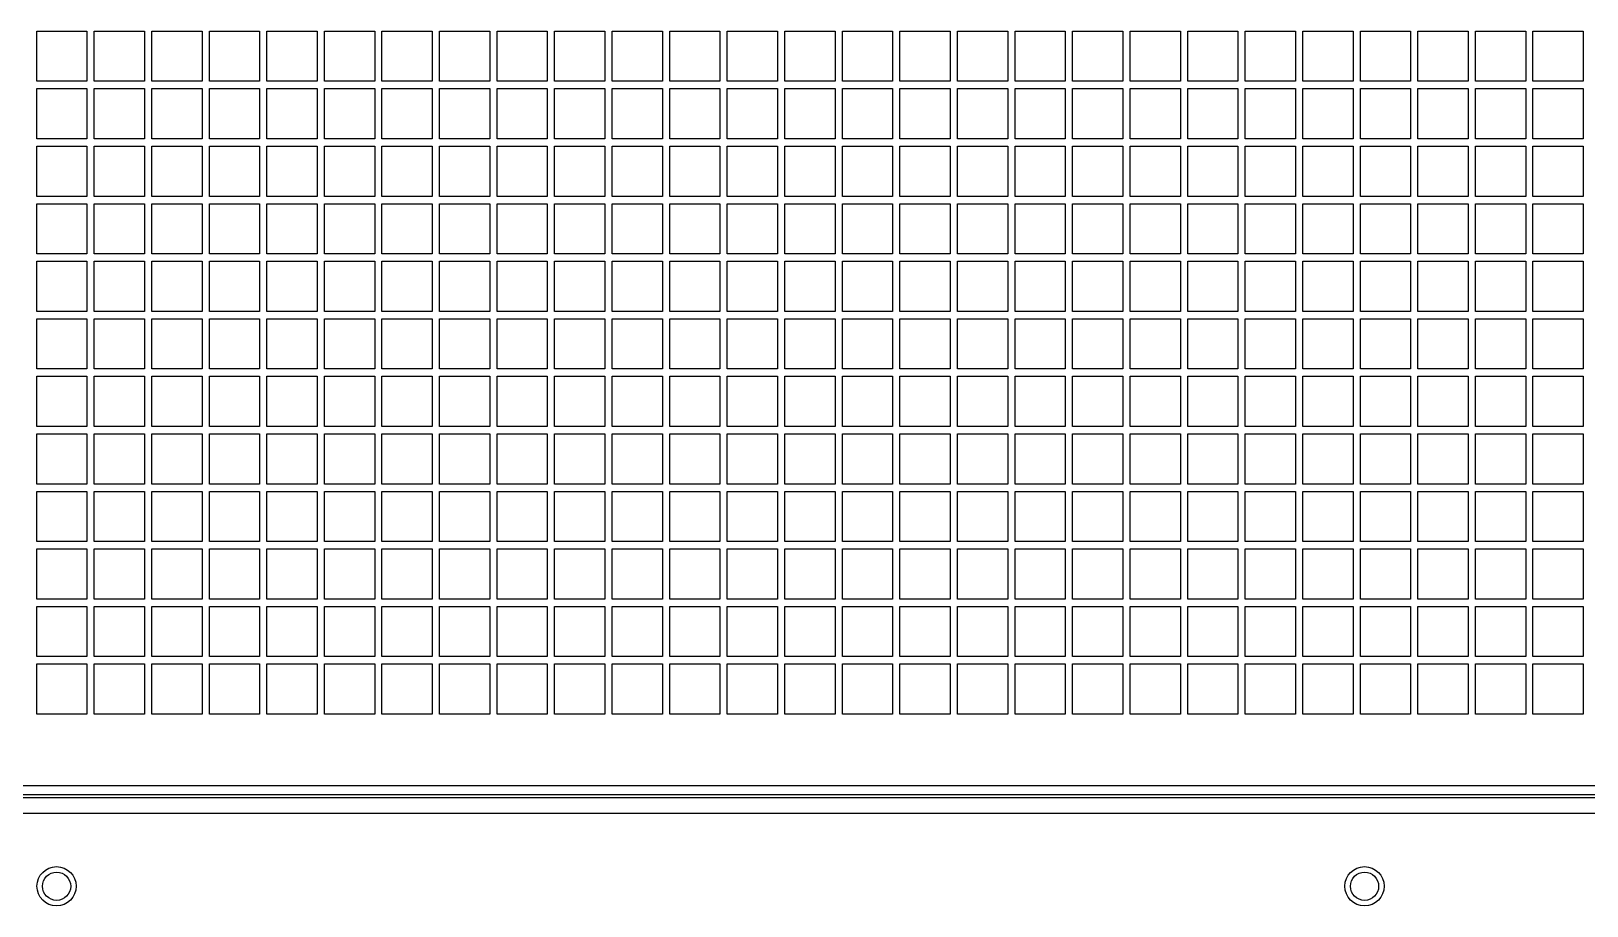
# Model space of a CAD drawing. Header units: millimetres. Extents: x 0 to 191, y 0 to 126.
# Drawn here: x 131.19 to 160.93, y 56.43 to 73.15 of the extents above; entities that cross this region are included whole.
import ezdxf

# ---------------------------------------------------------------- set-up
doc = ezdxf.new("R2010")
doc.units = ezdxf.units.MM
for name, color, linetype in [('4212-12598_2_0', 7, 'Continuous'), ('4212-12607_0', 7, 'Continuous'), ('4212-12608_0', 7, 'Continuous')]:
    doc.layers.add(name, color=color, linetype=linetype)

msp = doc.modelspace()

# ---------------------------------------------------------------- linework, layer by layer
at = {"layer": '4212-12598_2_0', "color": 7, "linetype": 'Continuous'}
for centre in [(131.68, 56.8), (156.68, 56.8)]:
    msp.add_circle(centre, 0.27, dxfattribs=at)
at = {"layer": '4212-12607_0', "color": 7, "linetype": 'Continuous'}
for p, q in [((121.13, 58.5), (189.48, 58.5)), ((123.23, 58.2), (187.63, 58.2))]:
    msp.add_line(p, q, dxfattribs=at)
for centre in [(131.68, 56.8), (156.68, 56.8)]:
    msp.add_circle(centre, 0.375, dxfattribs=at)
at = {"layer": '4212-12608_0', "color": 7, "linetype": 'Continuous'}
for p, q in [((131.3, 72.19), (131.3, 73.15)), ((131.3, 73.15), (132.26, 73.15)), ((132.26, 73.15), (132.26, 72.19)), ((132.4, 72.19), (132.4, 73.15)), ((132.4, 73.15), (133.36, 73.15)), ((133.36, 73.15), (133.36, 72.19)), ((133.5, 72.19), (133.5, 73.15)), ((133.5, 73.15), (134.46, 73.15)), ((134.46, 73.15), (134.46, 72.19)), ((134.6, 72.19), (134.6, 73.15)), ((134.6, 73.15), (135.56, 73.15)), ((135.56, 73.15), (135.56, 72.19)), ((135.7, 72.19), (135.7, 73.15)), ((135.7, 73.15), (136.66, 73.15)), ((136.66, 73.15), (136.66, 72.19)), ((136.8, 72.19), (136.8, 73.15)), ((136.8, 73.15), (137.76, 73.15)), ((137.76, 73.15), (137.76, 72.19)), ((137.9, 72.19), (137.9, 73.15)), ((137.9, 73.15), (138.86, 73.15)), ((138.86, 73.15), (138.86, 72.19)), ((139, 72.19), (139, 73.15)), ((139, 73.15), (139.96, 73.15)), ((139.96, 73.15), (139.96, 72.19)), ((140.1, 72.19), (140.1, 73.15)), ((140.1, 73.15), (141.06, 73.15)), ((141.06, 73.15), (141.06, 72.19)), ((141.2, 72.19), (141.2, 73.15)), ((141.2, 73.15), (142.16, 73.15)), ((142.16, 73.15), (142.16, 72.19)), ((142.3, 72.19), (142.3, 73.15)), ((142.3, 73.15), (143.26, 73.15)), ((143.26, 73.15), (143.26, 72.19)), ((143.4, 72.19), (143.4, 73.15)), ((143.4, 73.15), (144.36, 73.15)), ((144.36, 73.15), (144.36, 72.19)), ((144.5, 72.19), (144.5, 73.15)), ((144.5, 73.15), (145.46, 73.15)), ((145.46, 73.15), (145.46, 72.19)), ((145.6, 72.19), (145.6, 73.15)), ((145.6, 73.15), (146.56, 73.15)), ((146.56, 73.15), (146.56, 72.19)), ((146.7, 72.19), (146.7, 73.15)), ((146.7, 73.15), (147.66, 73.15)), ((147.66, 73.15), (147.66, 72.19)), ((147.8, 72.19), (147.8, 73.15)), ((147.8, 73.15), (148.76, 73.15)), ((148.76, 73.15), (148.76, 72.19)), ((148.9, 72.19), (148.9, 73.15)), ((148.9, 73.15), (149.86, 73.15)), ((149.86, 73.15), (149.86, 72.19)), ((150, 73.15), (150.96, 73.15)), ((150, 72.19), (150, 73.15)), ((150.96, 73.15), (150.96, 72.19)), ((151.1, 73.15), (152.06, 73.15)), ((151.1, 72.19), (151.1, 73.15)), ((152.06, 73.15), (152.06, 72.19)), ((152.2, 73.15), (153.16, 73.15)), ((152.2, 72.19), (152.2, 73.15)), ((153.16, 73.15), (153.16, 72.19)), ((153.3, 73.15), (154.26, 73.15)), ((153.3, 72.19), (153.3, 73.15)), ((154.26, 73.15), (154.26, 72.19)), ((154.4, 73.15), (155.36, 73.15)), ((154.4, 72.19), (154.4, 73.15)), ((155.36, 73.15), (155.36, 72.19)), ((155.5, 73.15), (156.46, 73.15)), ((155.5, 72.19), (155.5, 73.15)), ((156.46, 73.15), (156.46, 72.19)), ((156.6, 73.15), (157.56, 73.15)), ((156.6, 72.19), (156.6, 73.15)), ((157.56, 73.15), (157.56, 72.19)), ((157.7, 73.15), (158.66, 73.15)), ((157.7, 72.19), (157.7, 73.15)), ((158.66, 73.15), (158.66, 72.19)), ((158.8, 73.15), (159.76, 73.15)), ((158.8, 72.19), (158.8, 73.15)), ((159.76, 73.15), (159.76, 72.19)), ((159.9, 73.15), (160.86, 73.15)), ((159.9, 72.19), (159.9, 73.15)), ((160.86, 73.15), (160.86, 72.19)), ((132.26, 72.19), (131.3, 72.19)), ((131.3, 71.09), (131.3, 72.05)), ((131.3, 72.05), (132.26, 72.05)), ((132.26, 72.05), (132.26, 71.09)), ((133.36, 72.19), (132.4, 72.19)), ((132.4, 71.09), (132.4, 72.05)), ((132.4, 72.05), (133.36, 72.05)), ((133.36, 72.05), (133.36, 71.09)), ((134.46, 72.19), (133.5, 72.19)), ((133.5, 71.09), (133.5, 72.05)), ((133.5, 72.05), (134.46, 72.05)), ((134.46, 72.05), (134.46, 71.09)), ((135.56, 72.19), (134.6, 72.19)), ((134.6, 71.09), (134.6, 72.05)), ((134.6, 72.05), (135.56, 72.05)), ((135.56, 72.05), (135.56, 71.09)), ((136.66, 72.19), (135.7, 72.19)), ((135.7, 71.09), (135.7, 72.05)), ((135.7, 72.05), (136.66, 72.05)), ((136.66, 72.05), (136.66, 71.09)), ((137.76, 72.19), (136.8, 72.19)), ((136.8, 71.09), (136.8, 72.05)), ((136.8, 72.05), (137.76, 72.05)), ((137.76, 72.05), (137.76, 71.09)), ((138.86, 72.19), (137.9, 72.19)), ((137.9, 71.09), (137.9, 72.05)), ((137.9, 72.05), (138.86, 72.05)), ((138.86, 72.05), (138.86, 71.09)), ((139.96, 72.19), (139, 72.19)), ((139, 72.05), (139.96, 72.05)), ((139, 71.09), (139, 72.05)), ((139.96, 72.05), (139.96, 71.09)), ((141.06, 72.19), (140.1, 72.19)), ((140.1, 72.05), (141.06, 72.05)), ((140.1, 71.09), (140.1, 72.05)), ((141.06, 72.05), (141.06, 71.09)), ((142.16, 72.19), (141.2, 72.19)), ((141.2, 72.05), (142.16, 72.05)), ((141.2, 71.09), (141.2, 72.05)), ((142.16, 72.05), (142.16, 71.09)), ((143.26, 72.19), (142.3, 72.19)), ((142.3, 72.05), (143.26, 72.05)), ((142.3, 71.09), (142.3, 72.05)), ((143.26, 72.05), (143.26, 71.09)), ((144.36, 72.19), (143.4, 72.19)), ((143.4, 72.05), (144.36, 72.05)), ((143.4, 71.09), (143.4, 72.05)), ((144.36, 72.05), (144.36, 71.09)), ((145.46, 72.19), (144.5, 72.19)), ((144.5, 72.05), (145.46, 72.05)), ((144.5, 71.09), (144.5, 72.05)), ((145.46, 72.05), (145.46, 71.09)), ((146.56, 72.19), (145.6, 72.19)), ((145.6, 72.05), (146.56, 72.05)), ((145.6, 71.09), (145.6, 72.05)), ((146.56, 72.05), (146.56, 71.09)), ((147.66, 72.19), (146.7, 72.19)), ((146.7, 72.05), (147.66, 72.05)), ((146.7, 71.09), (146.7, 72.05)), ((147.66, 72.05), (147.66, 71.09)), ((148.76, 72.19), (147.8, 72.19)), ((147.8, 72.05), (148.76, 72.05)), ((147.8, 71.09), (147.8, 72.05)), ((148.76, 72.05), (148.76, 71.09)), ((149.86, 72.19), (148.9, 72.19)), ((148.9, 72.05), (149.86, 72.05)), ((148.9, 71.09), (148.9, 72.05)), ((149.86, 72.05), (149.86, 71.09)), ((150.96, 72.19), (150, 72.19)), ((150, 72.05), (150.96, 72.05)), ((150, 71.09), (150, 72.05)), ((150.96, 72.05), (150.96, 71.09)), ((152.06, 72.19), (151.1, 72.19)), ((151.1, 72.05), (152.06, 72.05)), ((151.1, 71.09), (151.1, 72.05)), ((152.06, 72.05), (152.06, 71.09)), ((153.16, 72.19), (152.2, 72.19)), ((152.2, 72.05), (153.16, 72.05)), ((152.2, 71.09), (152.2, 72.05)), ((153.16, 72.05), (153.16, 71.09)), ((154.26, 72.19), (153.3, 72.19)), ((153.3, 72.05), (154.26, 72.05)), ((153.3, 71.09), (153.3, 72.05)), ((154.26, 72.05), (154.26, 71.09)), ((155.36, 72.19), (154.4, 72.19)), ((154.4, 72.05), (155.36, 72.05)), ((154.4, 71.09), (154.4, 72.05)), ((155.36, 72.05), (155.36, 71.09)), ((156.46, 72.19), (155.5, 72.19)), ((155.5, 72.05), (156.46, 72.05)), ((155.5, 71.09), (155.5, 72.05)), ((156.46, 72.05), (156.46, 71.09)), ((157.56, 72.19), (156.6, 72.19)), ((156.6, 72.05), (157.56, 72.05)), ((156.6, 71.09), (156.6, 72.05)), ((157.56, 72.05), (157.56, 71.09)), ((158.66, 72.19), (157.7, 72.19)), ((157.7, 72.05), (158.66, 72.05)), ((157.7, 71.09), (157.7, 72.05)), ((158.66, 72.05), (158.66, 71.09)), ((159.76, 72.19), (158.8, 72.19)), ((158.8, 72.05), (159.76, 72.05)), ((158.8, 71.09), (158.8, 72.05)), ((159.76, 72.05), (159.76, 71.09)), ((160.86, 72.19), (159.9, 72.19)), ((159.9, 72.05), (160.86, 72.05)), ((159.9, 71.09), (159.9, 72.05)), ((160.86, 72.05), (160.86, 71.09)), ((132.26, 71.09), (131.3, 71.09)), ((133.36, 71.09), (132.4, 71.09)), ((134.46, 71.09), (133.5, 71.09)), ((135.56, 71.09), (134.6, 71.09)), ((136.66, 71.09), (135.7, 71.09)), ((137.76, 71.09), (136.8, 71.09)), ((138.86, 71.09), (137.9, 71.09)), ((139.96, 71.09), (139, 71.09)), ((141.06, 71.09), (140.1, 71.09)), ((142.16, 71.09), (141.2, 71.09)), ((143.26, 71.09), (142.3, 71.09)), ((144.36, 71.09), (143.4, 71.09)), ((145.46, 71.09), (144.5, 71.09)), ((146.56, 71.09), (145.6, 71.09)), ((147.66, 71.09), (146.7, 71.09)), ((148.76, 71.09), (147.8, 71.09)), ((149.86, 71.09), (148.9, 71.09)), ((150.96, 71.09), (150, 71.09)), ((152.06, 71.09), (151.1, 71.09)), ((153.16, 71.09), (152.2, 71.09)), ((154.26, 71.09), (153.3, 71.09)), ((155.36, 71.09), (154.4, 71.09)), ((156.46, 71.09), (155.5, 71.09)), ((157.56, 71.09), (156.6, 71.09)), ((158.66, 71.09), (157.7, 71.09)), ((159.76, 71.09), (158.8, 71.09)), ((160.86, 71.09), (159.9, 71.09)), ((131.3, 69.99), (131.3, 70.95)), ((131.3, 70.95), (132.26, 70.95)), ((132.26, 70.95), (132.26, 69.99)), ((132.4, 69.99), (132.4, 70.95)), ((132.4, 70.95), (133.36, 70.95)), ((133.36, 70.95), (133.36, 69.99)), ((133.5, 69.99), (133.5, 70.95)), ((133.5, 70.95), (134.46, 70.95)), ((134.46, 70.95), (134.46, 69.99)), ((134.6, 69.99), (134.6, 70.95)), ((134.6, 70.95), (135.56, 70.95)), ((135.56, 70.95), (135.56, 69.99)), ((135.7, 69.99), (135.7, 70.95)), ((135.7, 70.95), (136.66, 70.95)), ((136.66, 70.95), (136.66, 69.99)), ((136.8, 69.99), (136.8, 70.95)), ((136.8, 70.95), (137.76, 70.95)), ((137.76, 70.95), (137.76, 69.99)), ((137.9, 69.99), (137.9, 70.95)), ((137.9, 70.95), (138.86, 70.95)), ((138.86, 70.95), (138.86, 69.99)), ((139, 70.95), (139.96, 70.95)), ((139, 69.99), (139, 70.95)), ((139.96, 70.95), (139.96, 69.99)), ((140.1, 70.95), (141.06, 70.95)), ((140.1, 69.99), (140.1, 70.95)), ((141.06, 70.95), (141.06, 69.99)), ((141.2, 70.95), (142.16, 70.95)), ((141.2, 69.99), (141.2, 70.95)), ((142.16, 70.95), (142.16, 69.99)), ((142.3, 70.95), (143.26, 70.95)), ((142.3, 69.99), (142.3, 70.95)), ((143.26, 70.95), (143.26, 69.99)), ((143.4, 70.95), (144.36, 70.95)), ((143.4, 69.99), (143.4, 70.95)), ((144.36, 70.95), (144.36, 69.99)), ((144.5, 70.95), (145.46, 70.95)), ((144.5, 69.99), (144.5, 70.95)), ((145.46, 70.95), (145.46, 69.99)), ((145.6, 70.95), (146.56, 70.95)), ((145.6, 69.99), (145.6, 70.95)), ((146.56, 70.95), (146.56, 69.99)), ((146.7, 70.95), (147.66, 70.95)), ((146.7, 69.99), (146.7, 70.95)), ((147.66, 70.95), (147.66, 69.99)), ((147.8, 70.95), (148.76, 70.95)), ((147.8, 69.99), (147.8, 70.95)), ((148.76, 70.95), (148.76, 69.99)), ((148.9, 70.95), (149.86, 70.95)), ((148.9, 69.99), (148.9, 70.95)), ((149.86, 70.95), (149.86, 69.99)), ((150, 70.95), (150.96, 70.95)), ((150, 69.99), (150, 70.95)), ((150.96, 70.95), (150.96, 69.99)), ((151.1, 70.95), (152.06, 70.95)), ((151.1, 69.99), (151.1, 70.95)), ((152.06, 70.95), (152.06, 69.99)), ((152.2, 70.95), (153.16, 70.95)), ((152.2, 69.99), (152.2, 70.95)), ((153.16, 70.95), (153.16, 69.99)), ((153.3, 70.95), (154.26, 70.95)), ((153.3, 69.99), (153.3, 70.95)), ((154.26, 70.95), (154.26, 69.99)), ((154.4, 70.95), (155.36, 70.95)), ((154.4, 69.99), (154.4, 70.95)), ((155.36, 70.95), (155.36, 69.99)), ((155.5, 70.95), (156.46, 70.95)), ((155.5, 69.99), (155.5, 70.95)), ((156.46, 70.95), (156.46, 69.99)), ((156.6, 70.95), (157.56, 70.95)), ((156.6, 69.99), (156.6, 70.95)), ((157.56, 70.95), (157.56, 69.99)), ((157.7, 70.95), (158.66, 70.95)), ((157.7, 69.99), (157.7, 70.95)), ((158.66, 70.95), (158.66, 69.99)), ((158.8, 70.95), (159.76, 70.95)), ((158.8, 69.99), (158.8, 70.95)), ((159.76, 70.95), (159.76, 69.99)), ((159.9, 70.95), (160.86, 70.95)), ((159.9, 69.99), (159.9, 70.95)), ((160.86, 70.95), (160.86, 69.99)), ((132.26, 69.99), (131.3, 69.99)), ((133.36, 69.99), (132.4, 69.99)), ((134.46, 69.99), (133.5, 69.99)), ((135.56, 69.99), (134.6, 69.99)), ((136.66, 69.99), (135.7, 69.99)), ((137.76, 69.99), (136.8, 69.99)), ((138.86, 69.99), (137.9, 69.99)), ((139.96, 69.99), (139, 69.99)), ((141.06, 69.99), (140.1, 69.99)), ((142.16, 69.99), (141.2, 69.99)), ((143.26, 69.99), (142.3, 69.99)), ((144.36, 69.99), (143.4, 69.99)), ((145.46, 69.99), (144.5, 69.99)), ((146.56, 69.99), (145.6, 69.99)), ((147.66, 69.99), (146.7, 69.99)), ((148.76, 69.99), (147.8, 69.99)), ((149.86, 69.99), (148.9, 69.99)), ((150.96, 69.99), (150, 69.99)), ((152.06, 69.99), (151.1, 69.99)), ((153.16, 69.99), (152.2, 69.99)), ((154.26, 69.99), (153.3, 69.99)), ((155.36, 69.99), (154.4, 69.99)), ((156.46, 69.99), (155.5, 69.99)), ((157.56, 69.99), (156.6, 69.99)), ((158.66, 69.99), (157.7, 69.99)), ((159.76, 69.99), (158.8, 69.99)), ((160.86, 69.99), (159.9, 69.99)), ((131.3, 68.89), (131.3, 69.85)), ((131.3, 69.85), (132.26, 69.85)), ((132.26, 69.85), (132.26, 68.89)), ((132.4, 68.89), (132.4, 69.85)), ((132.4, 69.85), (133.36, 69.85)), ((133.36, 69.85), (133.36, 68.89)), ((133.5, 68.89), (133.5, 69.85)), ((133.5, 69.85), (134.46, 69.85)), ((134.46, 69.85), (134.46, 68.89)), ((134.6, 68.89), (134.6, 69.85)), ((134.6, 69.85), (135.56, 69.85)), ((135.56, 69.85), (135.56, 68.89)), ((135.7, 68.89), (135.7, 69.85)), ((135.7, 69.85), (136.66, 69.85)), ((136.66, 69.85), (136.66, 68.89)), ((136.8, 68.89), (136.8, 69.85)), ((136.8, 69.85), (137.76, 69.85)), ((137.76, 69.85), (137.76, 68.89)), ((137.9, 68.89), (137.9, 69.85)), ((137.9, 69.85), (138.86, 69.85)), ((138.86, 69.85), (138.86, 68.89)), ((139, 69.85), (139.96, 69.85)), ((139, 68.89), (139, 69.85)), ((139.96, 69.85), (139.96, 68.89)), ((140.1, 69.85), (141.06, 69.85)), ((140.1, 68.89), (140.1, 69.85)), ((141.06, 69.85), (141.06, 68.89)), ((141.2, 69.85), (142.16, 69.85)), ((141.2, 68.89), (141.2, 69.85)), ((142.16, 69.85), (142.16, 68.89)), ((142.3, 69.85), (143.26, 69.85)), ((142.3, 68.89), (142.3, 69.85)), ((143.26, 69.85), (143.26, 68.89)), ((143.4, 69.85), (144.36, 69.85)), ((143.4, 68.89), (143.4, 69.85)), ((144.36, 69.85), (144.36, 68.89)), ((144.5, 69.85), (145.46, 69.85)), ((144.5, 68.89), (144.5, 69.85)), ((145.46, 69.85), (145.46, 68.89)), ((145.6, 69.85), (146.56, 69.85)), ((145.6, 68.89), (145.6, 69.85)), ((146.56, 69.85), (146.56, 68.89)), ((146.7, 69.85), (147.66, 69.85)), ((146.7, 68.89), (146.7, 69.85)), ((147.66, 69.85), (147.66, 68.89)), ((147.8, 69.85), (148.76, 69.85)), ((147.8, 68.89), (147.8, 69.85)), ((148.76, 69.85), (148.76, 68.89)), ((148.9, 69.85), (149.86, 69.85)), ((148.9, 68.89), (148.9, 69.85)), ((149.86, 69.85), (149.86, 68.89)), ((150, 69.85), (150.96, 69.85)), ((150, 68.89), (150, 69.85)), ((150.96, 69.85), (150.96, 68.89)), ((151.1, 69.85), (152.06, 69.85)), ((151.1, 68.89), (151.1, 69.85)), ((152.06, 69.85), (152.06, 68.89)), ((152.2, 69.85), (153.16, 69.85)), ((152.2, 68.89), (152.2, 69.85)), ((153.16, 69.85), (153.16, 68.89)), ((153.3, 69.85), (154.26, 69.85)), ((153.3, 68.89), (153.3, 69.85)), ((154.26, 69.85), (154.26, 68.89)), ((154.4, 69.85), (155.36, 69.85)), ((154.4, 68.89), (154.4, 69.85)), ((155.36, 69.85), (155.36, 68.89)), ((155.5, 69.85), (156.46, 69.85)), ((155.5, 68.89), (155.5, 69.85)), ((156.46, 69.85), (156.46, 68.89)), ((156.6, 69.85), (157.56, 69.85)), ((156.6, 68.89), (156.6, 69.85)), ((157.56, 69.85), (157.56, 68.89)), ((157.7, 69.85), (158.66, 69.85)), ((157.7, 68.89), (157.7, 69.85)), ((158.66, 69.85), (158.66, 68.89)), ((158.8, 69.85), (159.76, 69.85)), ((158.8, 68.89), (158.8, 69.85)), ((159.76, 69.85), (159.76, 68.89)), ((159.9, 69.85), (160.86, 69.85)), ((159.9, 68.89), (159.9, 69.85)), ((160.86, 69.85), (160.86, 68.89)), ((132.26, 68.89), (131.3, 68.89)), ((131.3, 67.79), (131.3, 68.75)), ((131.3, 68.75), (132.26, 68.75)), ((132.26, 68.75), (132.26, 67.79)), ((133.36, 68.89), (132.4, 68.89)), ((132.4, 67.79), (132.4, 68.75)), ((132.4, 68.75), (133.36, 68.75)), ((133.36, 68.75), (133.36, 67.79)), ((134.46, 68.89), (133.5, 68.89)), ((133.5, 67.79), (133.5, 68.75)), ((133.5, 68.75), (134.46, 68.75)), ((134.46, 68.75), (134.46, 67.79)), ((135.56, 68.89), (134.6, 68.89)), ((134.6, 67.79), (134.6, 68.75)), ((134.6, 68.75), (135.56, 68.75)), ((135.56, 68.75), (135.56, 67.79)), ((136.66, 68.89), (135.7, 68.89)), ((135.7, 67.79), (135.7, 68.75)), ((135.7, 68.75), (136.66, 68.75)), ((136.66, 68.75), (136.66, 67.79)), ((137.76, 68.89), (136.8, 68.89)), ((136.8, 67.79), (136.8, 68.75)), ((136.8, 68.75), (137.76, 68.75)), ((137.76, 68.75), (137.76, 67.79)), ((138.86, 68.89), (137.9, 68.89)), ((137.9, 67.79), (137.9, 68.75)), ((137.9, 68.75), (138.86, 68.75)), ((138.86, 68.75), (138.86, 67.79)), ((139.96, 68.89), (139, 68.89)), ((139, 68.75), (139.96, 68.75)), ((139, 67.79), (139, 68.75)), ((139.96, 68.75), (139.96, 67.79)), ((141.06, 68.89), (140.1, 68.89)), ((140.1, 68.75), (141.06, 68.75)), ((140.1, 67.79), (140.1, 68.75)), ((141.06, 68.75), (141.06, 67.79)), ((142.16, 68.89), (141.2, 68.89)), ((141.2, 68.75), (142.16, 68.75)), ((141.2, 67.79), (141.2, 68.75)), ((142.16, 68.75), (142.16, 67.79)), ((143.26, 68.89), (142.3, 68.89)), ((142.3, 68.75), (143.26, 68.75)), ((142.3, 67.79), (142.3, 68.75)), ((143.26, 68.75), (143.26, 67.79)), ((144.36, 68.89), (143.4, 68.89)), ((143.4, 68.75), (144.36, 68.75)), ((143.4, 67.79), (143.4, 68.75)), ((144.36, 68.75), (144.36, 67.79)), ((145.46, 68.89), (144.5, 68.89)), ((144.5, 68.75), (145.46, 68.75)), ((144.5, 67.79), (144.5, 68.75)), ((145.46, 68.75), (145.46, 67.79)), ((146.56, 68.89), (145.6, 68.89)), ((145.6, 68.75), (146.56, 68.75)), ((145.6, 67.79), (145.6, 68.75)), ((146.56, 68.75), (146.56, 67.79)), ((147.66, 68.89), (146.7, 68.89)), ((146.7, 68.75), (147.66, 68.75)), ((146.7, 67.79), (146.7, 68.75)), ((147.66, 68.75), (147.66, 67.79)), ((148.76, 68.89), (147.8, 68.89)), ((147.8, 68.75), (148.76, 68.75)), ((147.8, 67.79), (147.8, 68.75)), ((148.76, 68.75), (148.76, 67.79)), ((149.86, 68.89), (148.9, 68.89)), ((148.9, 68.75), (149.86, 68.75)), ((148.9, 67.79), (148.9, 68.75)), ((149.86, 68.75), (149.86, 67.79)), ((150.96, 68.89), (150, 68.89)), ((150, 68.75), (150.96, 68.75)), ((150, 67.79), (150, 68.75)), ((150.96, 68.75), (150.96, 67.79)), ((152.06, 68.89), (151.1, 68.89)), ((151.1, 68.75), (152.06, 68.75)), ((151.1, 67.79), (151.1, 68.75)), ((152.06, 68.75), (152.06, 67.79)), ((153.16, 68.89), (152.2, 68.89)), ((152.2, 68.75), (153.16, 68.75)), ((152.2, 67.79), (152.2, 68.75)), ((153.16, 68.75), (153.16, 67.79)), ((154.26, 68.89), (153.3, 68.89)), ((153.3, 68.75), (154.26, 68.75)), ((153.3, 67.79), (153.3, 68.75)), ((154.26, 68.75), (154.26, 67.79)), ((155.36, 68.89), (154.4, 68.89)), ((154.4, 68.75), (155.36, 68.75)), ((154.4, 67.79), (154.4, 68.75)), ((155.36, 68.75), (155.36, 67.79)), ((156.46, 68.89), (155.5, 68.89)), ((155.5, 68.75), (156.46, 68.75)), ((155.5, 67.79), (155.5, 68.75)), ((156.46, 68.75), (156.46, 67.79)), ((157.56, 68.89), (156.6, 68.89)), ((156.6, 68.75), (157.56, 68.75)), ((156.6, 67.79), (156.6, 68.75)), ((157.56, 68.75), (157.56, 67.79)), ((158.66, 68.89), (157.7, 68.89)), ((157.7, 68.75), (158.66, 68.75)), ((157.7, 67.79), (157.7, 68.75)), ((158.66, 68.75), (158.66, 67.79)), ((159.76, 68.89), (158.8, 68.89)), ((158.8, 68.75), (159.76, 68.75)), ((158.8, 67.79), (158.8, 68.75)), ((159.76, 68.75), (159.76, 67.79)), ((160.86, 68.89), (159.9, 68.89)), ((159.9, 68.75), (160.86, 68.75)), ((159.9, 67.79), (159.9, 68.75)), ((160.86, 68.75), (160.86, 67.79)), ((132.26, 67.79), (131.3, 67.79)), ((131.3, 66.69), (131.3, 67.65)), ((131.3, 67.65), (132.26, 67.65)), ((132.26, 67.65), (132.26, 66.69)), ((133.36, 67.79), (132.4, 67.79)), ((132.4, 66.69), (132.4, 67.65)), ((132.4, 67.65), (133.36, 67.65)), ((133.36, 67.65), (133.36, 66.69)), ((134.46, 67.79), (133.5, 67.79)), ((133.5, 66.69), (133.5, 67.65)), ((133.5, 67.65), (134.46, 67.65)), ((134.46, 67.65), (134.46, 66.69)), ((135.56, 67.79), (134.6, 67.79)), ((134.6, 66.69), (134.6, 67.65)), ((134.6, 67.65), (135.56, 67.65)), ((135.56, 67.65), (135.56, 66.69)), ((136.66, 67.79), (135.7, 67.79)), ((135.7, 66.69), (135.7, 67.65)), ((135.7, 67.65), (136.66, 67.65)), ((136.66, 67.65), (136.66, 66.69)), ((137.76, 67.79), (136.8, 67.79)), ((136.8, 66.69), (136.8, 67.65)), ((136.8, 67.65), (137.76, 67.65)), ((137.76, 67.65), (137.76, 66.69)), ((138.86, 67.79), (137.9, 67.79)), ((137.9, 66.69), (137.9, 67.65)), ((137.9, 67.65), (138.86, 67.65)), ((138.86, 67.65), (138.86, 66.69)), ((139.96, 67.79), (139, 67.79)), ((139, 67.65), (139.96, 67.65)), ((139, 66.69), (139, 67.65)), ((139.96, 67.65), (139.96, 66.69)), ((141.06, 67.79), (140.1, 67.79)), ((140.1, 67.65), (141.06, 67.65)), ((140.1, 66.69), (140.1, 67.65)), ((141.06, 67.65), (141.06, 66.69)), ((142.16, 67.79), (141.2, 67.79)), ((141.2, 67.65), (142.16, 67.65)), ((141.2, 66.69), (141.2, 67.65)), ((142.16, 67.65), (142.16, 66.69)), ((143.26, 67.79), (142.3, 67.79)), ((142.3, 67.65), (143.26, 67.65)), ((142.3, 66.69), (142.3, 67.65)), ((143.26, 67.65), (143.26, 66.69)), ((144.36, 67.79), (143.4, 67.79)), ((143.4, 67.65), (144.36, 67.65)), ((143.4, 66.69), (143.4, 67.65)), ((144.36, 67.65), (144.36, 66.69)), ((145.46, 67.79), (144.5, 67.79)), ((144.5, 67.65), (145.46, 67.65)), ((144.5, 66.69), (144.5, 67.65)), ((145.46, 67.65), (145.46, 66.69)), ((146.56, 67.79), (145.6, 67.79)), ((145.6, 67.65), (146.56, 67.65)), ((145.6, 66.69), (145.6, 67.65)), ((146.56, 67.65), (146.56, 66.69)), ((147.66, 67.79), (146.7, 67.79)), ((146.7, 67.65), (147.66, 67.65)), ((146.7, 66.69), (146.7, 67.65)), ((147.66, 67.65), (147.66, 66.69)), ((148.76, 67.79), (147.8, 67.79)), ((147.8, 67.65), (148.76, 67.65)), ((147.8, 66.69), (147.8, 67.65)), ((148.76, 67.65), (148.76, 66.69)), ((149.86, 67.79), (148.9, 67.79)), ((148.9, 67.65), (149.86, 67.65)), ((148.9, 66.69), (148.9, 67.65)), ((149.86, 67.65), (149.86, 66.69)), ((150.96, 67.79), (150, 67.79)), ((150, 67.65), (150.96, 67.65)), ((150, 66.69), (150, 67.65)), ((150.96, 67.65), (150.96, 66.69)), ((152.06, 67.79), (151.1, 67.79)), ((151.1, 67.65), (152.06, 67.65)), ((151.1, 66.69), (151.1, 67.65)), ((152.06, 67.65), (152.06, 66.69)), ((153.16, 67.79), (152.2, 67.79)), ((152.2, 67.65), (153.16, 67.65)), ((152.2, 66.69), (152.2, 67.65)), ((153.16, 67.65), (153.16, 66.69)), ((154.26, 67.79), (153.3, 67.79)), ((153.3, 67.65), (154.26, 67.65)), ((153.3, 66.69), (153.3, 67.65)), ((154.26, 67.65), (154.26, 66.69)), ((155.36, 67.79), (154.4, 67.79)), ((154.4, 67.65), (155.36, 67.65)), ((154.4, 66.69), (154.4, 67.65)), ((155.36, 67.65), (155.36, 66.69)), ((156.46, 67.79), (155.5, 67.79)), ((155.5, 67.65), (156.46, 67.65)), ((155.5, 66.69), (155.5, 67.65)), ((156.46, 67.65), (156.46, 66.69)), ((157.56, 67.79), (156.6, 67.79)), ((156.6, 67.65), (157.56, 67.65)), ((156.6, 66.69), (156.6, 67.65)), ((157.56, 67.65), (157.56, 66.69)), ((158.66, 67.79), (157.7, 67.79)), ((157.7, 67.65), (158.66, 67.65)), ((157.7, 66.69), (157.7, 67.65)), ((158.66, 67.65), (158.66, 66.69)), ((159.76, 67.79), (158.8, 67.79)), ((158.8, 67.65), (159.76, 67.65)), ((158.8, 66.69), (158.8, 67.65)), ((159.76, 67.65), (159.76, 66.69)), ((160.86, 67.79), (159.9, 67.79)), ((159.9, 67.65), (160.86, 67.65)), ((159.9, 66.69), (159.9, 67.65)), ((160.86, 67.65), (160.86, 66.69)), ((132.26, 66.69), (131.3, 66.69)), ((133.36, 66.69), (132.4, 66.69)), ((134.46, 66.69), (133.5, 66.69)), ((135.56, 66.69), (134.6, 66.69)), ((136.66, 66.69), (135.7, 66.69)), ((137.76, 66.69), (136.8, 66.69)), ((138.86, 66.69), (137.9, 66.69)), ((139.96, 66.69), (139, 66.69)), ((141.06, 66.69), (140.1, 66.69)), ((142.16, 66.69), (141.2, 66.69)), ((143.26, 66.69), (142.3, 66.69)), ((144.36, 66.69), (143.4, 66.69)), ((145.46, 66.69), (144.5, 66.69)), ((146.56, 66.69), (145.6, 66.69)), ((147.66, 66.69), (146.7, 66.69)), ((148.76, 66.69), (147.8, 66.69)), ((149.86, 66.69), (148.9, 66.69)), ((150.96, 66.69), (150, 66.69)), ((152.06, 66.69), (151.1, 66.69)), ((153.16, 66.69), (152.2, 66.69)), ((154.26, 66.69), (153.3, 66.69)), ((155.36, 66.69), (154.4, 66.69)), ((156.46, 66.69), (155.5, 66.69)), ((157.56, 66.69), (156.6, 66.69)), ((158.66, 66.69), (157.7, 66.69)), ((159.76, 66.69), (158.8, 66.69)), ((160.86, 66.69), (159.9, 66.69)), ((131.3, 65.59), (131.3, 66.55)), ((131.3, 66.55), (132.26, 66.55)), ((132.26, 66.55), (132.26, 65.59)), ((132.4, 65.59), (132.4, 66.55)), ((132.4, 66.55), (133.36, 66.55)), ((133.36, 66.55), (133.36, 65.59)), ((133.5, 65.59), (133.5, 66.55)), ((133.5, 66.55), (134.46, 66.55)), ((134.46, 66.55), (134.46, 65.59)), ((134.6, 65.59), (134.6, 66.55)), ((134.6, 66.55), (135.56, 66.55)), ((135.56, 66.55), (135.56, 65.59)), ((135.7, 65.59), (135.7, 66.55)), ((135.7, 66.55), (136.66, 66.55)), ((136.66, 66.55), (136.66, 65.59)), ((136.8, 65.59), (136.8, 66.55)), ((136.8, 66.55), (137.76, 66.55)), ((137.76, 66.55), (137.76, 65.59)), ((137.9, 65.59), (137.9, 66.55)), ((137.9, 66.55), (138.86, 66.55)), ((138.86, 66.55), (138.86, 65.59)), ((139, 66.55), (139.96, 66.55)), ((139, 65.59), (139, 66.55)), ((139.96, 66.55), (139.96, 65.59)), ((140.1, 66.55), (141.06, 66.55)), ((140.1, 65.59), (140.1, 66.55)), ((141.06, 66.55), (141.06, 65.59)), ((141.2, 66.55), (142.16, 66.55)), ((141.2, 65.59), (141.2, 66.55)), ((142.16, 66.55), (142.16, 65.59)), ((142.3, 66.55), (143.26, 66.55)), ((142.3, 65.59), (142.3, 66.55)), ((143.26, 66.55), (143.26, 65.59)), ((143.4, 66.55), (144.36, 66.55)), ((143.4, 65.59), (143.4, 66.55)), ((144.36, 66.55), (144.36, 65.59)), ((144.5, 66.55), (145.46, 66.55)), ((144.5, 65.59), (144.5, 66.55)), ((145.46, 66.55), (145.46, 65.59)), ((145.6, 66.55), (146.56, 66.55)), ((145.6, 65.59), (145.6, 66.55)), ((146.56, 66.55), (146.56, 65.59)), ((146.7, 66.55), (147.66, 66.55)), ((146.7, 65.59), (146.7, 66.55)), ((147.66, 66.55), (147.66, 65.59)), ((147.8, 66.55), (148.76, 66.55)), ((147.8, 65.59), (147.8, 66.55)), ((148.76, 66.55), (148.76, 65.59)), ((148.9, 66.55), (149.86, 66.55)), ((148.9, 65.59), (148.9, 66.55)), ((149.86, 66.55), (149.86, 65.59)), ((150, 66.55), (150.96, 66.55)), ((150, 65.59), (150, 66.55)), ((150.96, 66.55), (150.96, 65.59)), ((151.1, 66.55), (152.06, 66.55)), ((151.1, 65.59), (151.1, 66.55)), ((152.06, 66.55), (152.06, 65.59)), ((152.2, 66.55), (153.16, 66.55)), ((152.2, 65.59), (152.2, 66.55)), ((153.16, 66.55), (153.16, 65.59)), ((153.3, 66.55), (154.26, 66.55)), ((153.3, 65.59), (153.3, 66.55)), ((154.26, 66.55), (154.26, 65.59)), ((154.4, 66.55), (155.36, 66.55)), ((154.4, 65.59), (154.4, 66.55)), ((155.36, 66.55), (155.36, 65.59)), ((155.5, 66.55), (156.46, 66.55)), ((155.5, 65.59), (155.5, 66.55)), ((156.46, 66.55), (156.46, 65.59)), ((156.6, 66.55), (157.56, 66.55)), ((156.6, 65.59), (156.6, 66.55)), ((157.56, 66.55), (157.56, 65.59)), ((157.7, 66.55), (158.66, 66.55)), ((157.7, 65.59), (157.7, 66.55)), ((158.66, 66.55), (158.66, 65.59)), ((158.8, 66.55), (159.76, 66.55)), ((158.8, 65.59), (158.8, 66.55)), ((159.76, 66.55), (159.76, 65.59)), ((159.9, 66.55), (160.86, 66.55)), ((159.9, 65.59), (159.9, 66.55)), ((160.86, 66.55), (160.86, 65.59)), ((132.26, 65.59), (131.3, 65.59)), ((131.3, 64.49), (131.3, 65.45)), ((131.3, 65.45), (132.26, 65.45)), ((132.26, 65.45), (132.26, 64.49)), ((133.36, 65.59), (132.4, 65.59)), ((132.4, 64.49), (132.4, 65.45)), ((132.4, 65.45), (133.36, 65.45)), ((133.36, 65.45), (133.36, 64.49)), ((134.46, 65.59), (133.5, 65.59)), ((133.5, 64.49), (133.5, 65.45)), ((133.5, 65.45), (134.46, 65.45)), ((134.46, 65.45), (134.46, 64.49)), ((135.56, 65.59), (134.6, 65.59)), ((134.6, 64.49), (134.6, 65.45)), ((134.6, 65.45), (135.56, 65.45)), ((135.56, 65.45), (135.56, 64.49)), ((136.66, 65.59), (135.7, 65.59)), ((135.7, 64.49), (135.7, 65.45)), ((135.7, 65.45), (136.66, 65.45)), ((136.66, 65.45), (136.66, 64.49)), ((137.76, 65.59), (136.8, 65.59)), ((136.8, 64.49), (136.8, 65.45)), ((136.8, 65.45), (137.76, 65.45)), ((137.76, 65.45), (137.76, 64.49)), ((138.86, 65.59), (137.9, 65.59)), ((137.9, 64.49), (137.9, 65.45)), ((137.9, 65.45), (138.86, 65.45)), ((138.86, 65.45), (138.86, 64.49)), ((139.96, 65.59), (139, 65.59)), ((139, 65.45), (139.96, 65.45)), ((139, 64.49), (139, 65.45)), ((139.96, 65.45), (139.96, 64.49)), ((141.06, 65.59), (140.1, 65.59)), ((140.1, 65.45), (141.06, 65.45)), ((140.1, 64.49), (140.1, 65.45)), ((141.06, 65.45), (141.06, 64.49)), ((142.16, 65.59), (141.2, 65.59)), ((141.2, 65.45), (142.16, 65.45)), ((141.2, 64.49), (141.2, 65.45)), ((142.16, 65.45), (142.16, 64.49)), ((143.26, 65.59), (142.3, 65.59)), ((142.3, 65.45), (143.26, 65.45)), ((142.3, 64.49), (142.3, 65.45)), ((143.26, 65.45), (143.26, 64.49)), ((144.36, 65.59), (143.4, 65.59)), ((143.4, 65.45), (144.36, 65.45)), ((143.4, 64.49), (143.4, 65.45)), ((144.36, 65.45), (144.36, 64.49)), ((145.46, 65.59), (144.5, 65.59)), ((144.5, 65.45), (145.46, 65.45)), ((144.5, 64.49), (144.5, 65.45)), ((145.46, 65.45), (145.46, 64.49)), ((146.56, 65.59), (145.6, 65.59)), ((145.6, 65.45), (146.56, 65.45)), ((145.6, 64.49), (145.6, 65.45)), ((146.56, 65.45), (146.56, 64.49)), ((147.66, 65.59), (146.7, 65.59)), ((146.7, 65.45), (147.66, 65.45)), ((146.7, 64.49), (146.7, 65.45)), ((147.66, 65.45), (147.66, 64.49)), ((148.76, 65.59), (147.8, 65.59)), ((147.8, 65.45), (148.76, 65.45)), ((147.8, 64.49), (147.8, 65.45)), ((148.76, 65.45), (148.76, 64.49)), ((149.86, 65.59), (148.9, 65.59)), ((148.9, 65.45), (149.86, 65.45)), ((148.9, 64.49), (148.9, 65.45)), ((149.86, 65.45), (149.86, 64.49)), ((150.96, 65.59), (150, 65.59)), ((150, 65.45), (150.96, 65.45)), ((150, 64.49), (150, 65.45)), ((150.96, 65.45), (150.96, 64.49)), ((152.06, 65.59), (151.1, 65.59)), ((151.1, 65.45), (152.06, 65.45)), ((151.1, 64.49), (151.1, 65.45)), ((152.06, 65.45), (152.06, 64.49)), ((153.16, 65.59), (152.2, 65.59)), ((152.2, 65.45), (153.16, 65.45)), ((152.2, 64.49), (152.2, 65.45)), ((153.16, 65.45), (153.16, 64.49)), ((154.26, 65.59), (153.3, 65.59)), ((153.3, 65.45), (154.26, 65.45)), ((153.3, 64.49), (153.3, 65.45)), ((154.26, 65.45), (154.26, 64.49)), ((155.36, 65.59), (154.4, 65.59)), ((154.4, 65.45), (155.36, 65.45)), ((154.4, 64.49), (154.4, 65.45)), ((155.36, 65.45), (155.36, 64.49)), ((156.46, 65.59), (155.5, 65.59)), ((155.5, 65.45), (156.46, 65.45)), ((155.5, 64.49), (155.5, 65.45)), ((156.46, 65.45), (156.46, 64.49)), ((157.56, 65.59), (156.6, 65.59)), ((156.6, 65.45), (157.56, 65.45)), ((156.6, 64.49), (156.6, 65.45)), ((157.56, 65.45), (157.56, 64.49)), ((158.66, 65.59), (157.7, 65.59)), ((157.7, 65.45), (158.66, 65.45)), ((157.7, 64.49), (157.7, 65.45)), ((158.66, 65.45), (158.66, 64.49)), ((159.76, 65.59), (158.8, 65.59)), ((158.8, 65.45), (159.76, 65.45)), ((158.8, 64.49), (158.8, 65.45)), ((159.76, 65.45), (159.76, 64.49)), ((160.86, 65.59), (159.9, 65.59)), ((159.9, 65.45), (160.86, 65.45)), ((159.9, 64.49), (159.9, 65.45)), ((160.86, 65.45), (160.86, 64.49)), ((132.26, 64.49), (131.3, 64.49)), ((131.3, 63.39), (131.3, 64.35)), ((131.3, 64.35), (132.26, 64.35)), ((132.26, 64.35), (132.26, 63.39)), ((133.36, 64.49), (132.4, 64.49)), ((132.4, 63.39), (132.4, 64.35)), ((132.4, 64.35), (133.36, 64.35)), ((133.36, 64.35), (133.36, 63.39)), ((134.46, 64.49), (133.5, 64.49)), ((133.5, 63.39), (133.5, 64.35)), ((133.5, 64.35), (134.46, 64.35)), ((134.46, 64.35), (134.46, 63.39)), ((135.56, 64.49), (134.6, 64.49)), ((134.6, 63.39), (134.6, 64.35)), ((134.6, 64.35), (135.56, 64.35)), ((135.56, 64.35), (135.56, 63.39)), ((136.66, 64.49), (135.7, 64.49)), ((135.7, 63.39), (135.7, 64.35)), ((135.7, 64.35), (136.66, 64.35)), ((136.66, 64.35), (136.66, 63.39)), ((137.76, 64.49), (136.8, 64.49)), ((136.8, 63.39), (136.8, 64.35)), ((136.8, 64.35), (137.76, 64.35)), ((137.76, 64.35), (137.76, 63.39)), ((138.86, 64.49), (137.9, 64.49)), ((137.9, 63.39), (137.9, 64.35)), ((137.9, 64.35), (138.86, 64.35)), ((138.86, 64.35), (138.86, 63.39)), ((139.96, 64.49), (139, 64.49)), ((139, 64.35), (139.96, 64.35)), ((139, 63.39), (139, 64.35)), ((139.96, 64.35), (139.96, 63.39)), ((141.06, 64.49), (140.1, 64.49)), ((140.1, 64.35), (141.06, 64.35)), ((140.1, 63.39), (140.1, 64.35)), ((141.06, 64.35), (141.06, 63.39)), ((142.16, 64.49), (141.2, 64.49)), ((141.2, 64.35), (142.16, 64.35)), ((141.2, 63.39), (141.2, 64.35)), ((142.16, 64.35), (142.16, 63.39)), ((143.26, 64.49), (142.3, 64.49)), ((142.3, 64.35), (143.26, 64.35)), ((142.3, 63.39), (142.3, 64.35)), ((143.26, 64.35), (143.26, 63.39)), ((144.36, 64.49), (143.4, 64.49)), ((143.4, 64.35), (144.36, 64.35)), ((143.4, 63.39), (143.4, 64.35)), ((144.36, 64.35), (144.36, 63.39)), ((145.46, 64.49), (144.5, 64.49)), ((144.5, 64.35), (145.46, 64.35)), ((144.5, 63.39), (144.5, 64.35)), ((145.46, 64.35), (145.46, 63.39)), ((146.56, 64.49), (145.6, 64.49)), ((145.6, 64.35), (146.56, 64.35)), ((145.6, 63.39), (145.6, 64.35)), ((146.56, 64.35), (146.56, 63.39)), ((147.66, 64.49), (146.7, 64.49)), ((146.7, 64.35), (147.66, 64.35)), ((146.7, 63.39), (146.7, 64.35)), ((147.66, 64.35), (147.66, 63.39)), ((148.76, 64.49), (147.8, 64.49)), ((147.8, 64.35), (148.76, 64.35)), ((147.8, 63.39), (147.8, 64.35)), ((148.76, 64.35), (148.76, 63.39)), ((149.86, 64.49), (148.9, 64.49)), ((148.9, 64.35), (149.86, 64.35)), ((148.9, 63.39), (148.9, 64.35)), ((149.86, 64.35), (149.86, 63.39)), ((150.96, 64.49), (150, 64.49)), ((150, 64.35), (150.96, 64.35)), ((150, 63.39), (150, 64.35)), ((150.96, 64.35), (150.96, 63.39)), ((152.06, 64.49), (151.1, 64.49)), ((151.1, 64.35), (152.06, 64.35)), ((151.1, 63.39), (151.1, 64.35)), ((152.06, 64.35), (152.06, 63.39)), ((153.16, 64.49), (152.2, 64.49)), ((152.2, 64.35), (153.16, 64.35)), ((152.2, 63.39), (152.2, 64.35)), ((153.16, 64.35), (153.16, 63.39)), ((154.26, 64.49), (153.3, 64.49)), ((153.3, 64.35), (154.26, 64.35)), ((153.3, 63.39), (153.3, 64.35)), ((154.26, 64.35), (154.26, 63.39)), ((155.36, 64.49), (154.4, 64.49)), ((154.4, 64.35), (155.36, 64.35)), ((154.4, 63.39), (154.4, 64.35)), ((155.36, 64.35), (155.36, 63.39)), ((156.46, 64.49), (155.5, 64.49)), ((155.5, 64.35), (156.46, 64.35)), ((155.5, 63.39), (155.5, 64.35)), ((156.46, 64.35), (156.46, 63.39)), ((157.56, 64.49), (156.6, 64.49)), ((156.6, 64.35), (157.56, 64.35)), ((156.6, 63.39), (156.6, 64.35)), ((157.56, 64.35), (157.56, 63.39)), ((158.66, 64.49), (157.7, 64.49)), ((157.7, 64.35), (158.66, 64.35)), ((157.7, 63.39), (157.7, 64.35)), ((158.66, 64.35), (158.66, 63.39)), ((159.76, 64.49), (158.8, 64.49)), ((158.8, 64.35), (159.76, 64.35)), ((158.8, 63.39), (158.8, 64.35)), ((159.76, 64.35), (159.76, 63.39)), ((160.86, 64.49), (159.9, 64.49)), ((159.9, 64.35), (160.86, 64.35)), ((159.9, 63.39), (159.9, 64.35)), ((160.86, 64.35), (160.86, 63.39)), ((132.26, 63.39), (131.3, 63.39)), ((133.36, 63.39), (132.4, 63.39)), ((134.46, 63.39), (133.5, 63.39)), ((135.56, 63.39), (134.6, 63.39)), ((136.66, 63.39), (135.7, 63.39)), ((137.76, 63.39), (136.8, 63.39)), ((138.86, 63.39), (137.9, 63.39)), ((139.96, 63.39), (139, 63.39)), ((141.06, 63.39), (140.1, 63.39)), ((142.16, 63.39), (141.2, 63.39)), ((143.26, 63.39), (142.3, 63.39)), ((144.36, 63.39), (143.4, 63.39)), ((145.46, 63.39), (144.5, 63.39)), ((146.56, 63.39), (145.6, 63.39)), ((147.66, 63.39), (146.7, 63.39)), ((148.76, 63.39), (147.8, 63.39)), ((149.86, 63.39), (148.9, 63.39)), ((150.96, 63.39), (150, 63.39)), ((152.06, 63.39), (151.1, 63.39)), ((153.16, 63.39), (152.2, 63.39)), ((154.26, 63.39), (153.3, 63.39)), ((155.36, 63.39), (154.4, 63.39)), ((156.46, 63.39), (155.5, 63.39)), ((157.56, 63.39), (156.6, 63.39)), ((158.66, 63.39), (157.7, 63.39)), ((159.76, 63.39), (158.8, 63.39)), ((160.86, 63.39), (159.9, 63.39)), ((131.3, 62.29), (131.3, 63.25)), ((131.3, 63.25), (132.26, 63.25)), ((132.26, 63.25), (132.26, 62.29)), ((132.4, 62.29), (132.4, 63.25)), ((132.4, 63.25), (133.36, 63.25)), ((133.36, 63.25), (133.36, 62.29)), ((133.5, 62.29), (133.5, 63.25)), ((133.5, 63.25), (134.46, 63.25)), ((134.46, 63.25), (134.46, 62.29)), ((134.6, 62.29), (134.6, 63.25)), ((134.6, 63.25), (135.56, 63.25)), ((135.56, 63.25), (135.56, 62.29)), ((135.7, 62.29), (135.7, 63.25)), ((135.7, 63.25), (136.66, 63.25)), ((136.66, 63.25), (136.66, 62.29)), ((136.8, 62.29), (136.8, 63.25)), ((136.8, 63.25), (137.76, 63.25)), ((137.76, 63.25), (137.76, 62.29)), ((137.9, 62.29), (137.9, 63.25)), ((137.9, 63.25), (138.86, 63.25)), ((138.86, 63.25), (138.86, 62.29)), ((139, 63.25), (139.96, 63.25)), ((139, 62.29), (139, 63.25)), ((139.96, 63.25), (139.96, 62.29)), ((140.1, 63.25), (141.06, 63.25)), ((140.1, 62.29), (140.1, 63.25)), ((141.06, 63.25), (141.06, 62.29)), ((141.2, 63.25), (142.16, 63.25)), ((141.2, 62.29), (141.2, 63.25)), ((142.16, 63.25), (142.16, 62.29)), ((142.3, 63.25), (143.26, 63.25)), ((142.3, 62.29), (142.3, 63.25)), ((143.26, 63.25), (143.26, 62.29)), ((143.4, 63.25), (144.36, 63.25)), ((143.4, 62.29), (143.4, 63.25)), ((144.36, 63.25), (144.36, 62.29)), ((144.5, 63.25), (145.46, 63.25)), ((144.5, 62.29), (144.5, 63.25)), ((145.46, 63.25), (145.46, 62.29)), ((145.6, 63.25), (146.56, 63.25)), ((145.6, 62.29), (145.6, 63.25)), ((146.56, 63.25), (146.56, 62.29)), ((146.7, 63.25), (147.66, 63.25)), ((146.7, 62.29), (146.7, 63.25)), ((147.66, 63.25), (147.66, 62.29)), ((147.8, 63.25), (148.76, 63.25)), ((147.8, 62.29), (147.8, 63.25)), ((148.76, 63.25), (148.76, 62.29)), ((148.9, 63.25), (149.86, 63.25)), ((148.9, 62.29), (148.9, 63.25)), ((149.86, 63.25), (149.86, 62.29)), ((150, 63.25), (150.96, 63.25)), ((150, 62.29), (150, 63.25)), ((150.96, 63.25), (150.96, 62.29)), ((151.1, 63.25), (152.06, 63.25)), ((151.1, 62.29), (151.1, 63.25)), ((152.06, 63.25), (152.06, 62.29)), ((152.2, 63.25), (153.16, 63.25)), ((152.2, 62.29), (152.2, 63.25)), ((153.16, 63.25), (153.16, 62.29)), ((153.3, 63.25), (154.26, 63.25)), ((153.3, 62.29), (153.3, 63.25)), ((154.26, 63.25), (154.26, 62.29)), ((154.4, 63.25), (155.36, 63.25)), ((154.4, 62.29), (154.4, 63.25)), ((155.36, 63.25), (155.36, 62.29)), ((155.5, 63.25), (156.46, 63.25)), ((155.5, 62.29), (155.5, 63.25)), ((156.46, 63.25), (156.46, 62.29)), ((156.6, 63.25), (157.56, 63.25)), ((156.6, 62.29), (156.6, 63.25)), ((157.56, 63.25), (157.56, 62.29)), ((157.7, 63.25), (158.66, 63.25)), ((157.7, 62.29), (157.7, 63.25)), ((158.66, 63.25), (158.66, 62.29)), ((158.8, 63.25), (159.76, 63.25)), ((158.8, 62.29), (158.8, 63.25)), ((159.76, 63.25), (159.76, 62.29)), ((159.9, 63.25), (160.86, 63.25)), ((159.9, 62.29), (159.9, 63.25)), ((160.86, 63.25), (160.86, 62.29)), ((132.26, 62.29), (131.3, 62.29)), ((131.3, 61.19), (131.3, 62.15)), ((131.3, 62.15), (132.26, 62.15)), ((132.26, 62.15), (132.26, 61.19)), ((133.36, 62.29), (132.4, 62.29)), ((132.4, 61.19), (132.4, 62.15)), ((132.4, 62.15), (133.36, 62.15)), ((133.36, 62.15), (133.36, 61.19)), ((134.46, 62.29), (133.5, 62.29)), ((133.5, 61.19), (133.5, 62.15)), ((133.5, 62.15), (134.46, 62.15)), ((134.46, 62.15), (134.46, 61.19)), ((135.56, 62.29), (134.6, 62.29)), ((134.6, 61.19), (134.6, 62.15)), ((134.6, 62.15), (135.56, 62.15)), ((135.56, 62.15), (135.56, 61.19)), ((136.66, 62.29), (135.7, 62.29)), ((135.7, 61.19), (135.7, 62.15)), ((135.7, 62.15), (136.66, 62.15)), ((136.66, 62.15), (136.66, 61.19)), ((137.76, 62.29), (136.8, 62.29)), ((136.8, 61.19), (136.8, 62.15)), ((136.8, 62.15), (137.76, 62.15)), ((137.76, 62.15), (137.76, 61.19)), ((138.86, 62.29), (137.9, 62.29)), ((137.9, 61.19), (137.9, 62.15)), ((137.9, 62.15), (138.86, 62.15)), ((138.86, 62.15), (138.86, 61.19)), ((139.96, 62.29), (139, 62.29)), ((139, 62.15), (139.96, 62.15)), ((139, 61.19), (139, 62.15)), ((139.96, 62.15), (139.96, 61.19)), ((141.06, 62.29), (140.1, 62.29)), ((140.1, 62.15), (141.06, 62.15)), ((140.1, 61.19), (140.1, 62.15)), ((141.06, 62.15), (141.06, 61.19)), ((142.16, 62.29), (141.2, 62.29)), ((141.2, 62.15), (142.16, 62.15)), ((141.2, 61.19), (141.2, 62.15)), ((142.16, 62.15), (142.16, 61.19)), ((143.26, 62.29), (142.3, 62.29)), ((142.3, 62.15), (143.26, 62.15)), ((142.3, 61.19), (142.3, 62.15)), ((143.26, 62.15), (143.26, 61.19)), ((144.36, 62.29), (143.4, 62.29)), ((143.4, 62.15), (144.36, 62.15)), ((143.4, 61.19), (143.4, 62.15)), ((144.36, 62.15), (144.36, 61.19)), ((145.46, 62.29), (144.5, 62.29)), ((144.5, 62.15), (145.46, 62.15)), ((144.5, 61.19), (144.5, 62.15)), ((145.46, 62.15), (145.46, 61.19)), ((146.56, 62.29), (145.6, 62.29)), ((145.6, 62.15), (146.56, 62.15)), ((145.6, 61.19), (145.6, 62.15)), ((146.56, 62.15), (146.56, 61.19)), ((147.66, 62.29), (146.7, 62.29)), ((146.7, 62.15), (147.66, 62.15)), ((146.7, 61.19), (146.7, 62.15)), ((147.66, 62.15), (147.66, 61.19)), ((148.76, 62.29), (147.8, 62.29)), ((147.8, 62.15), (148.76, 62.15)), ((147.8, 61.19), (147.8, 62.15)), ((148.76, 62.15), (148.76, 61.19)), ((149.86, 62.29), (148.9, 62.29)), ((148.9, 62.15), (149.86, 62.15)), ((148.9, 61.19), (148.9, 62.15)), ((149.86, 62.15), (149.86, 61.19)), ((150.96, 62.29), (150, 62.29)), ((150, 62.15), (150.96, 62.15)), ((150, 61.19), (150, 62.15)), ((150.96, 62.15), (150.96, 61.19)), ((152.06, 62.29), (151.1, 62.29)), ((151.1, 62.15), (152.06, 62.15)), ((151.1, 61.19), (151.1, 62.15)), ((152.06, 62.15), (152.06, 61.19)), ((153.16, 62.29), (152.2, 62.29)), ((152.2, 62.15), (153.16, 62.15)), ((152.2, 61.19), (152.2, 62.15)), ((153.16, 62.15), (153.16, 61.19)), ((154.26, 62.29), (153.3, 62.29)), ((153.3, 62.15), (154.26, 62.15)), ((153.3, 61.19), (153.3, 62.15)), ((154.26, 62.15), (154.26, 61.19)), ((155.36, 62.29), (154.4, 62.29)), ((154.4, 62.15), (155.36, 62.15)), ((154.4, 61.19), (154.4, 62.15)), ((155.36, 62.15), (155.36, 61.19)), ((156.46, 62.29), (155.5, 62.29)), ((155.5, 62.15), (156.46, 62.15)), ((155.5, 61.19), (155.5, 62.15)), ((156.46, 62.15), (156.46, 61.19)), ((157.56, 62.29), (156.6, 62.29)), ((156.6, 62.15), (157.56, 62.15)), ((156.6, 61.19), (156.6, 62.15)), ((157.56, 62.15), (157.56, 61.19)), ((158.66, 62.29), (157.7, 62.29)), ((157.7, 62.15), (158.66, 62.15)), ((157.7, 61.19), (157.7, 62.15)), ((158.66, 62.15), (158.66, 61.19)), ((159.76, 62.29), (158.8, 62.29)), ((158.8, 62.15), (159.76, 62.15)), ((158.8, 61.19), (158.8, 62.15)), ((159.76, 62.15), (159.76, 61.19)), ((160.86, 62.29), (159.9, 62.29)), ((159.9, 62.15), (160.86, 62.15)), ((159.9, 61.19), (159.9, 62.15)), ((160.86, 62.15), (160.86, 61.19)), ((132.26, 61.19), (131.3, 61.19)), ((131.3, 61.05), (132.26, 61.05)), ((131.3, 60.09), (131.3, 61.05)), ((132.26, 61.05), (132.26, 60.09)), ((133.36, 61.19), (132.4, 61.19)), ((132.4, 61.05), (133.36, 61.05)), ((132.4, 60.09), (132.4, 61.05)), ((133.36, 61.05), (133.36, 60.09)), ((134.46, 61.19), (133.5, 61.19)), ((133.5, 61.05), (134.46, 61.05)), ((133.5, 60.09), (133.5, 61.05)), ((134.46, 61.05), (134.46, 60.09)), ((135.56, 61.19), (134.6, 61.19)), ((134.6, 61.05), (135.56, 61.05)), ((134.6, 60.09), (134.6, 61.05)), ((135.56, 61.05), (135.56, 60.09)), ((136.66, 61.19), (135.7, 61.19)), ((135.7, 61.05), (136.66, 61.05)), ((135.7, 60.09), (135.7, 61.05)), ((136.66, 61.05), (136.66, 60.09)), ((137.76, 61.19), (136.8, 61.19)), ((136.8, 61.05), (137.76, 61.05)), ((136.8, 60.09), (136.8, 61.05)), ((137.76, 61.05), (137.76, 60.09)), ((138.86, 61.19), (137.9, 61.19)), ((137.9, 61.05), (138.86, 61.05)), ((137.9, 60.09), (137.9, 61.05)), ((138.86, 61.05), (138.86, 60.09)), ((139.96, 61.19), (139, 61.19)), ((139, 61.05), (139.96, 61.05)), ((139, 60.09), (139, 61.05)), ((139.96, 61.05), (139.96, 60.09)), ((141.06, 61.19), (140.1, 61.19)), ((140.1, 61.05), (141.06, 61.05)), ((140.1, 60.09), (140.1, 61.05)), ((141.06, 61.05), (141.06, 60.09)), ((142.16, 61.19), (141.2, 61.19)), ((141.2, 61.05), (142.16, 61.05)), ((141.2, 60.09), (141.2, 61.05)), ((142.16, 61.05), (142.16, 60.09)), ((143.26, 61.19), (142.3, 61.19)), ((142.3, 61.05), (143.26, 61.05)), ((142.3, 60.09), (142.3, 61.05)), ((143.26, 61.05), (143.26, 60.09)), ((144.36, 61.19), (143.4, 61.19)), ((143.4, 61.05), (144.36, 61.05)), ((143.4, 60.09), (143.4, 61.05)), ((144.36, 61.05), (144.36, 60.09)), ((145.46, 61.19), (144.5, 61.19)), ((144.5, 61.05), (145.46, 61.05)), ((144.5, 60.09), (144.5, 61.05)), ((145.46, 61.05), (145.46, 60.09)), ((146.56, 61.19), (145.6, 61.19)), ((145.6, 61.05), (146.56, 61.05)), ((145.6, 60.09), (145.6, 61.05)), ((146.56, 61.05), (146.56, 60.09)), ((147.66, 61.19), (146.7, 61.19)), ((146.7, 61.05), (147.66, 61.05)), ((146.7, 60.09), (146.7, 61.05)), ((147.66, 61.05), (147.66, 60.09)), ((148.76, 61.19), (147.8, 61.19)), ((147.8, 61.05), (148.76, 61.05)), ((147.8, 60.09), (147.8, 61.05)), ((148.76, 61.05), (148.76, 60.09)), ((149.86, 61.19), (148.9, 61.19)), ((148.9, 61.05), (149.86, 61.05)), ((148.9, 60.09), (148.9, 61.05)), ((149.86, 61.05), (149.86, 60.09)), ((150.96, 61.19), (150, 61.19)), ((150, 61.05), (150.96, 61.05)), ((150, 60.09), (150, 61.05)), ((150.96, 61.05), (150.96, 60.09)), ((152.06, 61.19), (151.1, 61.19)), ((151.1, 61.05), (152.06, 61.05)), ((151.1, 60.09), (151.1, 61.05)), ((152.06, 61.05), (152.06, 60.09)), ((153.16, 61.19), (152.2, 61.19)), ((152.2, 61.05), (153.16, 61.05)), ((152.2, 60.09), (152.2, 61.05)), ((153.16, 61.05), (153.16, 60.09)), ((154.26, 61.19), (153.3, 61.19)), ((153.3, 61.05), (154.26, 61.05)), ((153.3, 60.09), (153.3, 61.05)), ((154.26, 61.05), (154.26, 60.09)), ((155.36, 61.19), (154.4, 61.19)), ((154.4, 61.05), (155.36, 61.05)), ((154.4, 60.09), (154.4, 61.05)), ((155.36, 61.05), (155.36, 60.09)), ((156.46, 61.19), (155.5, 61.19)), ((155.5, 61.05), (156.46, 61.05)), ((155.5, 60.09), (155.5, 61.05)), ((156.46, 61.05), (156.46, 60.09)), ((157.56, 61.19), (156.6, 61.19)), ((156.6, 61.05), (157.56, 61.05)), ((156.6, 60.09), (156.6, 61.05)), ((157.56, 61.05), (157.56, 60.09)), ((158.66, 61.19), (157.7, 61.19)), ((157.7, 61.05), (158.66, 61.05)), ((157.7, 60.09), (157.7, 61.05)), ((158.66, 61.05), (158.66, 60.09)), ((159.76, 61.19), (158.8, 61.19)), ((158.8, 61.05), (159.76, 61.05)), ((158.8, 60.09), (158.8, 61.05)), ((159.76, 61.05), (159.76, 60.09)), ((160.86, 61.19), (159.9, 61.19)), ((159.9, 61.05), (160.86, 61.05)), ((159.9, 60.09), (159.9, 61.05)), ((160.86, 61.05), (160.86, 60.09)), ((132.26, 60.09), (131.3, 60.09)), ((133.36, 60.09), (132.4, 60.09)), ((134.46, 60.09), (133.5, 60.09)), ((135.56, 60.09), (134.6, 60.09)), ((136.66, 60.09), (135.7, 60.09)), ((137.76, 60.09), (136.8, 60.09)), ((138.86, 60.09), (137.9, 60.09)), ((139.96, 60.09), (139, 60.09)), ((141.06, 60.09), (140.1, 60.09)), ((142.16, 60.09), (141.2, 60.09)), ((143.26, 60.09), (142.3, 60.09)), ((144.36, 60.09), (143.4, 60.09)), ((145.46, 60.09), (144.5, 60.09)), ((146.56, 60.09), (145.6, 60.09)), ((147.66, 60.09), (146.7, 60.09)), ((148.76, 60.09), (147.8, 60.09)), ((149.86, 60.09), (148.9, 60.09)), ((150.96, 60.09), (150, 60.09)), ((152.06, 60.09), (151.1, 60.09)), ((153.16, 60.09), (152.2, 60.09)), ((154.26, 60.09), (153.3, 60.09)), ((155.36, 60.09), (154.4, 60.09)), ((156.46, 60.09), (155.5, 60.09)), ((157.56, 60.09), (156.6, 60.09)), ((158.66, 60.09), (157.7, 60.09)), ((159.76, 60.09), (158.8, 60.09)), ((160.86, 60.09), (159.9, 60.09)), ((187.78, 58.72), (123.08, 58.72)), ((189.28, 58.55), (121.58, 58.55))]:
    msp.add_line(p, q, dxfattribs=at)

doc.saveas('drawing.dxf')
